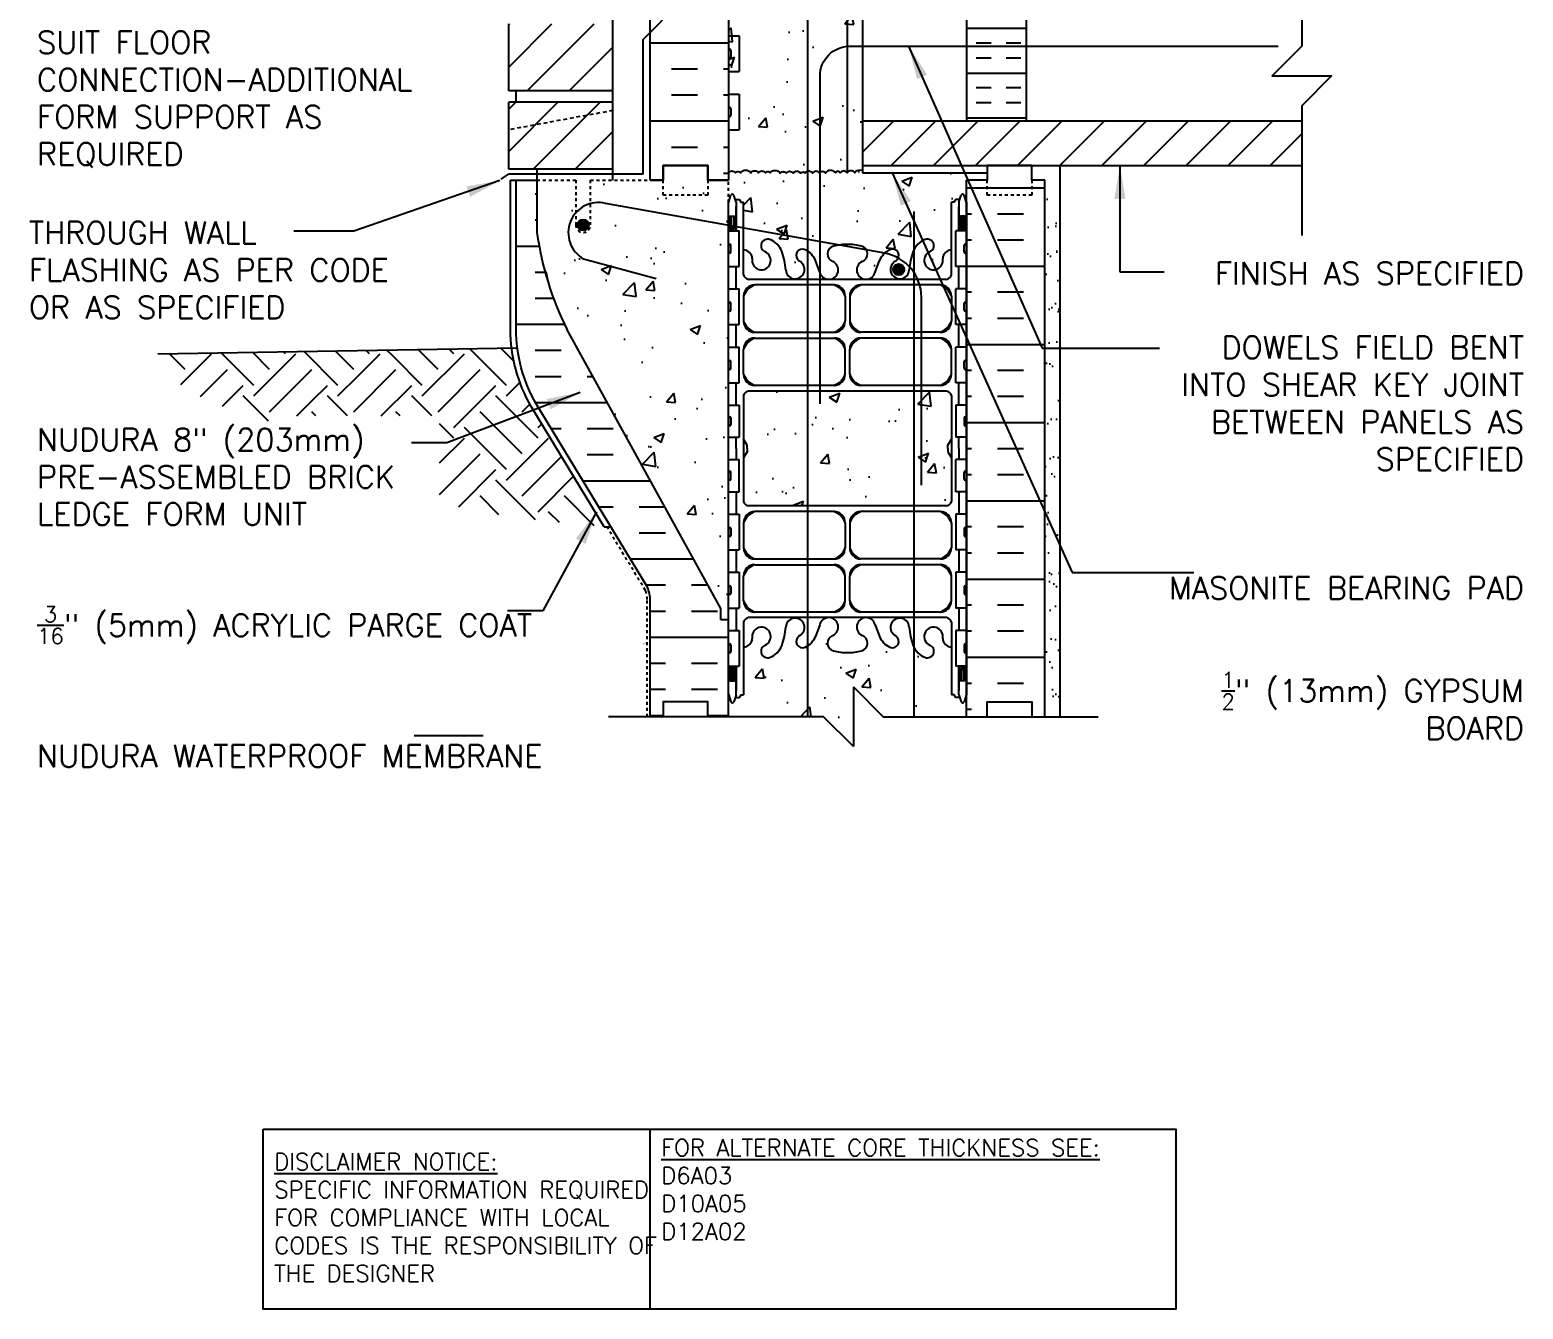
# Model space of a CAD drawing. Header units: inches. Extents: x 90.4 to 140.6, y 198.2 to 265.
# Drawn here: x 90.4 to 140.6, y 198.2 to 241.1 of the extents above; entities that cross this region are included whole.
import ezdxf

# ---------------------------------------------------------------- set-up
doc = ezdxf.new("R2010")
doc.units = ezdxf.units.IN
doc.header["$LTSCALE"] = 0.5
doc.header["$MEASUREMENT"] = 0
doc.linetypes.add('DASHED2', pattern=[0.375, 0.25, -0.125])
doc.linetypes.add('HIDDEN2', pattern=[0.1875, 0.125, -0.0625])
for name, color, linetype in [('HATCH', 12, 'Continuous'), ('Hidden2', 12, 'HIDDEN2'), ('line25', 2, 'Continuous'), ('LINE3', 3, 'Continuous'), ('LINE50', 5, 'Continuous'), ('LINE9', 9, 'Continuous'), ('TEXT', 4, 'Continuous'), ('Web_Edge', 9, 'Continuous')]:
    doc.layers.add(name, color=color, linetype=linetype)
doc.styles.add('DIM', font='romans.shx', dxfattribs={"width": 0.7})
doc.styles.add('ROMANS', font='romans.shx', dxfattribs={"height": 0.75})
doc.styles.get("Standard").update_dxf_attribs({"font": 'romans.shx', "height": 0.75})
doc.dimstyles.new('ext_12', dxfattribs={"dimscale": 12, "dimtxt": 0.09375, "dimasz": 0.09375, "dimexe": 0.09375, "dimexo": 0.0625, "dimgap": 0.0625, "dimtad": 1, "dimdec": 1, "dimzin": 3, "dimdsep": 46, "dimlunit": 4, "dimtxsty": 'DIM', "dimcen": 0.09, "dimdle": 0.09375, "dimclrt": 4, "dimadec": 0, "dimazin": 0, "dimtfac": 1, "dimtdec": 1, "dimtmove": 2, "dimatfit": 3, "dimfxl": 1, "dimfrac": 2, "dimtolj": 1, "dimtzin": 0, "dimarcsym": 0})
pattern_1 = [(180, (17.709, 89.6596), (-2e-16, -1.5), []), (180, (17.709, 89.1596), (-2e-16, -1.5), [0.5, -0.5]), (180, (17.709, 88.6596), (-2e-16, -1.5), [0.5, -0.5])]

# ---------------------------------------------------------------- blocks, each defined once
blk = doc.blocks.new('A$C3BE81C1F')
at = {"layer": 'LINE3'}
for p, q in [((6.106, 0.764), (-3.267, 2.437)), ((-4.004, 0.572), (-1.571, -0.08)), ((7.335, -7.021), (7.335, -0.712))]:
    blk.add_line(p, q, dxfattribs=at)
for centre, radius, start, end in [((-3.509, 1.454), 1.012, 76.184, 240.6907), ((5.835, -0.712), 1.5, 360, 79.5785)]:
    blk.add_arc(centre, radius, start, end, dxfattribs=at)

msp = doc.modelspace()

# ---------------------------------------------------------------- hatches: boundary and pattern name
at = {"layer": 'HATCH'}
h = msp.add_hatch(dxfattribs=at)
h.set_pattern_fill('AR-CONC', color=256, scale=0.5)
h.set_pattern_definition([(50, (0, 0), (3.5863, -0.31376), [0.375, -4.125]), (355, (0, 0), (-0.693757, 3.76096), [0.3, -3.3]), (100.4514, (0.299, -0.026), (2.892544, 3.4472), [0.3187, -3.50571]), (46.1842, (0, 1), (5.33621, -0.827596), [0.5625, -6.1875]), (96.6356, (0.4447, 0.931), (4.67331, 4.87059), [0.47805, -5.25857]), (351.1842, (0, 1), (4.67331, 4.87059), [0.45, -4.95]), (21, (0.5, 0.75), (2.984535, -2.013094), [0.375, -4.125]), (326, (0.5, 0.75), (1.216577, 3.62575), [0.3, -3.3]), (71.4514, (0.7487, 0.5822), (4.20111, 1.612656), [0.3187, -3.50571]), (37.5, (0, 0), (0.060799, 1.664469), [0, -3.26, 0, -3.35, 0, -3.3125]), (7.5, (0, 0), (1.315348, 1.972059), [0, -1.91, 0, -3.185, 0, -1.2625]), (327.5, (-1.115, 0), (2.669112, -0.1127744), [0, -1.25, 0, -3.9, 0, -5.175]), (317.5, (-1.615, 0), (2.91593, 0.500525), [0, -1.625, 0, -2.59, 0, -3.675])])
edge = h.paths.add_edge_path()
edge.add_line((121.887, 263.061), (116.762, 263.061))
edge.add_line((116.762, 263.061), (115.762, 262.061))
edge.add_line((115.762, 262.061), (115.762, 263.061))
edge.add_line((115.762, 263.061), (115.762, 264.061))
edge.add_line((115.762, 264.061), (114.762, 263.061))
edge.add_line((114.762, 263.061), (113.887, 263.061))
edge.add_line((113.887, 263.061), (113.887, 260.287))
edge.add_arc((114.233, 260.648), 0.5, 226.2109, 246.4218)
edge.add_line((114.033, 260.19), (114.123, 260.19))
edge.add_line((114.123, 260.19), (114.123, 260.148))
edge.add_arc((113.983, 259.941), 0.25, 0, 55.9442, ccw=False)
edge.add_line((114.233, 259.941), (114.233, 259.874))
edge.add_arc((114.171, 259.874), 0.0625, -90, 0, ccw=False)
edge.add_line((114.171, 259.811), (114.123, 259.811))
edge.add_line((114.123, 259.811), (114.123, 259.741))
edge.add_line((114.123, 259.741), (114.228, 259.741))
edge.add_arc((114.106, 259.399), 0.364, 32.0424, 70.3387, ccw=False)
edge.add_arc((115.029, 260.01), 0.743, 214.228, 253.8107)
edge.add_spline(control_points=[(114.822, 259.296), (116.259, 258.975)], knot_values=[0, 0, 1, 1], degree=1, periodic=0)
edge.add_arc((116.815, 261.907), 2.984, 259.2546, 270.0995)
edge.add_line((116.821, 258.923), (117.887, 258.907))
edge.add_line((117.887, 258.907), (118.954, 258.923))
edge.add_arc((118.959, 261.907), 2.984, 269.9005, 280.7454)
edge.add_spline(control_points=[(119.515, 258.975), (120.953, 259.296)], knot_values=[0, 0, 1, 1], degree=1, periodic=0)
edge.add_arc((120.745, 260.01), 0.743, 286.1893, 325.772)
edge.add_arc((121.669, 259.399), 0.364, 109.6613, 147.9576, ccw=False)
edge.add_line((121.546, 259.741), (121.651, 259.741))
edge.add_line((121.651, 259.741), (121.651, 259.811))
edge.add_line((121.651, 259.811), (121.604, 259.811))
edge.add_arc((121.604, 259.874), 0.0625, 180, 270, ccw=False)
edge.add_line((121.541, 259.874), (121.541, 259.941))
edge.add_arc((121.791, 259.941), 0.25, 124.0558, 180, ccw=False)
edge.add_line((121.651, 260.148), (121.651, 260.19))
edge.add_line((121.651, 260.19), (121.741, 260.19))
edge.add_arc((121.541, 260.648), 0.5, 293.5782, 313.7891)
edge.add_line((121.887, 260.287), (121.887, 263.061))
h.paths.add_polyline_path([(121.887, 256.095, 0.088416), (121.741, 256.192), (121.651, 256.192), (121.651, 256.234, -0.249069), (121.541, 256.441), (121.541, 256.509, -0.414214), (121.604, 256.571), (121.651, 256.571), (121.651, 256.641), (121.546, 256.641, 0.085348), (121.217, 256.566, -0.669601), (121.084, 256.686, 2.087231), (120.65, 256.461, -1), (120.487, 256.053, -0.227838), (120.082, 256.477, -0.06598), (119.958, 257.086, 1.629604), (119.487, 256.785, -1.059167), (119.28, 256.403, -0.16372), (118.959, 256.757), (118.816, 257.143, 1.612474), (118.384, 256.784, -0.734872), (118.361, 256.273, -0.068475), (117.887, 256.211, -0.068475), (117.413, 256.273, -0.734872), (117.39, 256.784, 1.612474), (116.958, 257.143), (116.816, 256.757, -0.16372), (116.494, 256.403, -1.059167), (116.288, 256.785, 1.629604), (115.817, 257.086, -0.06598), (115.692, 256.477, -0.227838), (115.287, 256.053, -1), (115.124, 256.461, 2.087231), (114.69, 256.686, -0.669601), (114.558, 256.566, 0.085348), (114.228, 256.641), (114.123, 256.641), (114.123, 256.571), (114.171, 256.571, -0.414214), (114.233, 256.509), (114.233, 256.441, -0.249069), (114.123, 256.234), (114.123, 256.192), (114.033, 256.192, 0.088416), (113.887, 256.095), (113.887, 254.061), (113.887, 253.301), (113.966, 253.543, -0.725737), (114.072, 253.562), (114.121, 253.412), (114.247, 253.412, -0.414214), (114.297, 253.362), (114.297, 253.332), (114.397, 253.332), (114.397, 251.73, -0.380397), (114.69, 251.435, 2.087231), (115.124, 251.66, -1), (115.287, 252.069, -0.227838), (115.692, 251.645, -0.06598), (115.817, 251.036, 1.629604), (116.288, 251.337, -1.059167), (116.494, 251.719, -0.16372), (116.816, 251.365), (116.958, 250.978, 1.612474), (117.39, 251.338, -0.734872), (117.413, 251.849, -0.068475), (117.887, 251.911, -0.068475), (118.361, 251.849, -0.734872), (118.384, 251.338, 1.612474), (118.816, 250.978), (118.959, 251.365, -0.16372), (119.28, 251.719, -1.059167), (119.487, 251.337, 1.629604), (119.958, 251.036, -0.06598), (120.082, 251.645, -0.227838), (120.487, 252.069, -1), (120.65, 251.66, 2.087231), (121.084, 251.435, -0.380392), (121.377, 251.73), (121.377, 253.332), (121.477, 253.332), (121.477, 253.362, -0.414214), (121.527, 253.412), (121.653, 253.412), (121.696, 253.543, -0.725737), (121.802, 253.562), (121.887, 253.301), (121.887, 254.061)])
h.paths.add_polyline_path([(121.377, 246.842, 0.268138), (121.216, 246.99), (114.558, 246.99, 0.268156), (114.397, 246.842), (114.397, 245.373), (114.517, 245.173), (114.517, 245.061), (114.517, 244.948), (114.435, 244.811), (121.34, 244.811), (121.257, 244.948), (121.257, 245.061), (121.257, 245.173), (121.377, 245.373)])
h.paths.add_polyline_path([(118.387, 244.561), (114.454, 244.561, 0.243307), (114.252, 244.453), (114.252, 243.606), (114.211, 243.606), (114.211, 243.061), (113.961, 243.061), (113.961, 243.606), (113.887, 243.606), (113.887, 236.312, -0.522611), (114.123, 236.313, -0.520567), (114.3, 236.313, -0.520567), (114.641, 236.313, -0.520567), (114.898, 236.313, -0.520567), (115.13, 236.313, -0.520567), (115.294, 236.313, -0.520567), (115.628, 236.302, -0.520567), (115.825, 236.302, -0.520567), (116.06, 236.302, -0.520567), (116.311, 236.302, -0.434064), (116.387, 236.32, -0.434064), (116.463, 236.302, -0.520567), (116.714, 236.302, -0.520567), (116.949, 236.302, -0.520567), (117.146, 236.302, -0.520567), (117.48, 236.313, -0.520567), (117.644, 236.313, -0.520567), (117.876, 236.313, -0.520567), (118.133, 236.313, -0.357181), (118.387, 236.385), (118.387, 236.561)])
h.paths.add_polyline_path([(121.696, 235.543, -0.725737), (121.802, 235.562), (121.887, 235.301), (121.887, 235.332), (121.887, 236.061), (122.575, 236.061), (122.575, 236.311), (118.387, 236.311), (118.387, 236.385, 0.357181), (118.133, 236.313, 0.520567), (117.876, 236.313, 0.520567), (117.644, 236.313, 0.520567), (117.48, 236.313, 0.520567), (117.146, 236.302, 0.520567), (116.949, 236.302, 0.520567), (116.714, 236.302, 0.520567), (116.463, 236.302, 0.434064), (116.387, 236.32, 0.434064), (116.311, 236.302, 0.520567), (116.06, 236.302, 0.520567), (115.825, 236.302, 0.520567), (115.628, 236.302, 0.520567), (115.294, 236.313, 0.520567), (115.13, 236.313, 0.520567), (114.898, 236.313, 0.520567), (114.641, 236.313, 0.520567), (114.3, 236.313, 0.520567), (114.123, 236.313, 0.522611), (113.887, 236.312), (113.887, 236.061), (113.887, 235.301), (113.966, 235.543, -0.725737), (114.072, 235.562), (114.121, 235.412), (114.247, 235.412, -0.414214), (114.297, 235.362), (114.297, 235.332), (114.397, 235.332), (114.397, 233.73, -0.380397), (114.69, 233.435, 2.087231), (115.124, 233.66, -1), (115.287, 234.069, -0.227838), (115.692, 233.645, -0.06598), (115.817, 233.036, 1.629604), (116.288, 233.337, -1.059167), (116.494, 233.719, -0.16372), (116.816, 233.365), (116.958, 232.978, 1.612474), (117.39, 233.338, -0.734872), (117.413, 233.849, -0.068475), (117.887, 233.911, -0.068475), (118.361, 233.849, -0.734872), (118.384, 233.338, 1.612474), (118.816, 232.978), (118.959, 233.365, -0.16372), (119.28, 233.719, -1.059167), (119.487, 233.337, 1.629604), (119.958, 233.036, -0.06598), (120.082, 233.645, -0.227838), (120.487, 234.069, -1), (120.65, 233.66, 2.087231), (121.084, 233.435, -0.380392), (121.377, 233.73), (121.377, 235.332), (121.477, 235.332), (121.477, 235.362, -0.414214), (121.527, 235.412), (121.653, 235.412)])
h.paths.add_polyline_path([(121.377, 228.842, 0.268138), (121.216, 228.99), (114.558, 228.99, 0.268156), (114.397, 228.842), (114.397, 227.373), (114.517, 227.173), (114.517, 227.061), (114.517, 226.948), (114.397, 226.748), (114.397, 225.28, 0.268156), (114.558, 225.131), (121.216, 225.131, 0.268138), (121.377, 225.28), (121.377, 226.748), (121.257, 226.948), (121.257, 227.061), (121.257, 227.173), (121.377, 227.373)])
h.paths.add_polyline_path([(121.377, 220.391, -0.380392), (121.084, 220.686, 2.087231), (120.65, 220.461, -1), (120.487, 220.053, -0.227838), (120.082, 220.477, -0.06598), (119.958, 221.086, 1.629604), (119.487, 220.785, -1.059167), (119.28, 220.403, -0.16372), (118.959, 220.757), (118.816, 221.143, 1.612474), (118.384, 220.784, -0.734872), (118.361, 220.273, -0.068475), (117.887, 220.211, -0.068475), (117.413, 220.273, -0.734872), (117.39, 220.784, 1.612474), (116.958, 221.143), (116.816, 220.757, -0.16372), (116.494, 220.403, -1.059167), (116.288, 220.785, 1.629604), (115.817, 221.086, -0.06598), (115.692, 220.477, -0.227838), (115.287, 220.053, -1), (115.124, 220.461, 2.087231), (114.69, 220.686, -0.380397), (114.397, 220.391), (114.397, 218.789), (114.297, 218.789), (114.297, 218.759, -0.414214), (114.247, 218.709), (114.121, 218.709), (114.078, 218.578, -0.725737), (113.972, 218.559), (113.887, 218.82), (113.887, 218.061), (117.085, 218.061), (118.085, 217.061), (118.085, 219.061), (119.085, 218.061), (121.887, 218.061), (121.887, 218.82), (121.808, 218.578, -0.725737), (121.702, 218.559), (121.653, 218.709), (121.527, 218.709, -0.414214), (121.477, 218.759), (121.477, 218.789), (121.377, 218.789)])
h = msp.add_hatch(dxfattribs=at)
h.set_pattern_fill('ANSI31', color=256, scale=8, style=0)
h.set_pattern_definition([(45, (15.709, 89.6596), (-0.707107, 0.707107), [])])
h.paths.add_polyline_path([(110.012, 238.686), (106.512, 238.686), (106.512, 236.436), (110.012, 236.436)])
h.paths.add_polyline_path([(110.012, 241.311), (106.512, 241.311), (106.512, 239.061), (110.012, 239.061)])
h.paths.add_polyline_path([(110.012, 243.936), (106.512, 243.936), (106.512, 241.686), (110.012, 241.686)])
h.paths.add_polyline_path([(110.012, 246.561), (106.512, 246.561), (106.512, 244.311), (110.012, 244.311)])
h.paths.add_polyline_path([(110.012, 249.186), (106.512, 249.186), (106.512, 246.936), (110.012, 246.936)])
h.paths.add_polyline_path([(110.012, 251.811), (106.512, 251.811), (106.512, 249.561), (110.012, 249.561)])
h.paths.add_polyline_path([(110.012, 254.436), (106.512, 254.436), (106.512, 252.186), (110.012, 252.186)])
h.paths.add_polyline_path([(110.012, 257.061), (106.512, 257.061), (106.512, 254.811), (110.012, 254.811)])
h.paths.add_polyline_path([(110.012, 259.686), (106.512, 259.686), (106.512, 257.436), (110.012, 257.436)])
h.paths.add_polyline_path([(110.012, 262.311), (106.512, 262.311), (106.512, 260.061), (110.012, 260.061)])
h.paths.add_polyline_path([(110.012, 263.061), (106.512, 263.061), (106.512, 262.686), (110.012, 262.686)])
h = msp.add_hatch(dxfattribs=at)
h.set_pattern_fill('INSUL', color=256, scale=7, style=0)
h.set_pattern_definition([(0, (-2812.2744, -160.9488), (0, 2.625), []), (0, (-2812.2744, -160.0738), (0, 2.625), [0.875, -0.875]), (0, (-2812.2744, -159.1988), (0, 2.625), [0.875, -0.875])])
h.paths.add_polyline_path([(111.262, 236.061), (111.7, 236.061), (111.7, 236.561), (113.2, 236.561), (113.2, 236.061), (113.887, 236.061), (113.887, 254.061), (113.2, 254.061), (113.2, 254.561), (111.7, 254.561), (111.7, 254.061), (111.262, 254.061)])
h = msp.add_hatch(dxfattribs=at)
h.set_pattern_fill('INSUL', color=256, scale=4, angle=180, style=0)
h.set_pattern_definition(pattern_1)
h.paths.add_polyline_path([(123.887, 243.061), (121.887, 243.061), (121.887, 240.562), (123.887, 240.562)])
h = msp.add_hatch(dxfattribs=at)
h.set_pattern_fill('AR-CONC', color=256, scale=0.5, style=0)
h.set_pattern_definition([(50, (0, 0), (3.5863, -0.31376), [0.375, -4.125]), (355, (0, 0), (-0.693757, 3.76096), [0.3, -3.3]), (100.4514, (0.299, -0.026), (2.892547, 3.447198), [0.3187, -3.50571]), (46.1842, (0, 1), (5.336205, -0.827595), [0.5625, -6.1875]), (96.6356, (0.4447, 0.931), (4.67331, 4.87059), [0.47805, -5.25856]), (351.1842, (0, 1), (4.67331, 4.87059), [0.45, -4.95]), (21, (0.5, 0.75), (2.984535, -2.013094), [0.375, -4.125]), (326, (0.5, 0.75), (1.216577, 3.62575), [0.3, -3.3]), (71.4514, (0.7487, 0.5822), (4.201113, 1.612652), [0.3187, -3.50571]), (37.5, (0, 0), (0.060799, 1.664469), [0, -3.26, 0, -3.35, 0, -3.3125]), (7.5, (0, 0), (1.315348, 1.972059), [0, -1.91, 0, -3.185, 0, -1.2625]), (327.5, (-1.115, 0), (2.669112, -0.1127744), [0, -1.25, 0, -3.9, 0, -5.175]), (317.5, (-1.615, 0), (2.91593, 0.500525), [0, -1.625, 0, -2.59, 0, -3.675])])
h.paths.add_polyline_path([(118.387, 240.562), (117.965, 240.562, 0.022264), (117.876, 240.558), (117.876, 236.313, -0.520567), (118.133, 236.313, -0.357181), (118.387, 236.385), (118.387, 236.561)])
h = msp.add_hatch(dxfattribs=at)
h.set_pattern_fill('INSUL', color=256, scale=4, angle=180, style=0)
h.set_pattern_definition(pattern_1)
h.paths.add_polyline_path([(121.887, 238.061), (123.887, 238.061), (123.887, 240.562), (121.887, 240.562)])
h = msp.add_hatch(dxfattribs=at)
h.set_pattern_fill('ANSI31', color=256, scale=8, style=0)
h.set_pattern_definition([(45, (17.709, 89.6596), (-0.707107, 0.707107), [])])
h.paths.add_polyline_path([(133.142, 236.561), (133.142, 238.061), (118.387, 238.061), (118.387, 236.561)])
h = msp.add_hatch(dxfattribs=at)
h.set_pattern_fill('INSUL', color=256, scale=7, style=0)
h.set_pattern_definition([(180, (3048.0487, -178.9488), (0, 2.625), []), (180, (3048.0487, -178.0738), (0, 2.625), [0.875, -0.875]), (180, (3048.0487, -177.1988), (0, 2.625), [0.875, -0.875])])
h.paths.add_polyline_path([(124.512, 218.061), (124.075, 218.061), (124.075, 218.561), (122.575, 218.561), (122.575, 218.061), (121.887, 218.061), (121.887, 236.061), (122.575, 236.061), (122.575, 236.561), (124.075, 236.561), (124.075, 236.061), (124.512, 236.061)])
h = msp.add_hatch(dxfattribs=at)
h.set_pattern_fill('INSUL', color=256, scale=7, style=0)
h.set_pattern_definition([(0, (-2888.6036, -204.5216), (0, 2.625), []), (0, (-2888.6036, -203.6466), (0, 2.625), [0.875, -0.875]), (0, (-2888.6036, -202.7716), (0, 2.625), [0.875, -0.875])])
h.paths.add_polyline_path([(108.462, 231.061, -0.079579), (107.462, 234.311), (107.462, 236.061), (106.762, 236.061), (106.762, 231.061, 0.131652), (107.432, 228.561), (111.17, 222.411, -0.10438), (111.262, 221.936), (111.262, 218.061), (111.7, 218.061), (111.7, 218.561), (113.2, 218.561), (113.2, 218.061), (113.887, 218.061), (113.887, 221.311), (113.637, 221.311), (113.637, 221.686)])
h = msp.add_hatch(dxfattribs=at)
h.set_pattern_fill('AR-CONC', color=256, scale=0.5, style=0)
h.set_pattern_definition([(50, (-2888.6036, -204.5216), (3.586301, -0.3137607), [0.375, -4.125]), (355, (-2888.6036, -204.5216), (-0.6937567, 3.7609607), [0.3, -3.3]), (100.4514, (-2888.3047, -204.5477), (2.892547, 3.4471977), [0.318701, -3.5057106]), (46.1842, (-2888.6036, -203.5216), (5.336205, -0.827595), [0.5625, -6.1875]), (96.6356, (-2888.159, -203.5906), (4.6733135, 4.870589), [0.478051, -5.258565]), (351.1842, (-2888.6036, -203.5216), (4.67331, 4.870593), [0.45, -4.95]), (21, (-2888.1036, -203.7716), (2.9845353, -2.0130945), [0.375, -4.125]), (326, (-2888.1036, -203.7716), (1.2165767, 3.6257502), [0.3, -3.3]), (71.4514, (-2887.855, -203.9393), (4.201113, 1.6126525), [0.318701, -3.5057106]), (37.5, (-2888.6036, -204.5216), (0.0607993, 1.66446927), [0, -3.26, 0, -3.35, 0, -3.3125]), (7.5, (-2888.6036, -204.5216), (1.3153477, 1.9720586), [0, -1.91, 0, -3.185, 0, -1.2625]), (327.5, (-2889.7186, -204.5216), (2.6691122, -0.11277436), [0, -1.25, 0, -3.9, 0, -5.175]), (317.5, (-2890.2186, -204.5216), (2.9159308, 0.500525), [0, -1.625, 0, -2.59, 0, -3.675])])
h.paths.add_polyline_path([(113.637, 221.686), (113.637, 221.311), (113.887, 221.311), (113.887, 236.061), (109.262, 236.061), (109.262, 234.561, -1), (108.762, 234.561), (108.762, 236.061), (107.462, 236.061), (107.462, 234.311, 0.079579), (108.462, 231.061)])
h = msp.add_hatch(dxfattribs=at)
h.set_pattern_fill('AR-SAND', color=256, scale=0.5, style=0)
h.set_pattern_definition([(37.5, (4.8447, 151.3957), (-0.0314967, 0.963412), [0, -0.76, 0, -0.85, 0, -0.8125]), (7.5, (4.8447, 151.3957), (0.884888, 1.411073), [0, -0.41, 0, -0.685, 0, -0.2625]), (327.5, (4.2297, 151.3957), (1.557071, 0.0028295), [0, -0.25, 0, -0.9, 0, -1.175]), (317.5, (4.2297, 151.3957), (1.503063, 0.438838), [0, -0.125, 0, -0.59, 0, -0.675])])
h.paths.add_polyline_path([(125.012, 230.627), (124.512, 230.627), (124.512, 218.062), (125.012, 218.062)])
h.paths.add_polyline_path([(125.012, 235.561), (124.512, 235.561), (124.512, 230.627), (125.012, 230.627)])
h = msp.add_hatch(dxfattribs=at)
h.set_pattern_fill('EARTH', color=256, scale=8, angle=45, style=0)
h.set_pattern_definition([(45, (2.8447, 151.3957), (2e-16, 2.828427), [2, -2]), (45, (2.3144, 151.926), (2e-16, 2.828427), [2, -2]), (45, (1.784, 152.4564), (2e-16, 2.828427), [2, -2]), (135, (1.784, 152.81), (-2.828427, 4e-16), [2, -2]), (135, (2.3144, 153.3403), (-2.828427, 4e-16), [2, -2]), (135, (2.8447, 153.8706), (-2.828427, 4e-16), [2, -2])])
h.paths.add_polyline_path([(103.036, 230.373), (94.319, 230.228), (94.498, 230.052), (94.68, 229.882), (94.863, 229.718), (95.049, 229.56), (95.238, 229.409), (95.429, 229.267), (95.622, 229.132), (95.818, 229.006), (96.016, 228.89), (96.217, 228.783), (96.42, 228.683), (96.624, 228.591), (96.83, 228.506), (97.036, 228.427), (97.243, 228.353), (97.451, 228.284), (97.659, 228.219), (97.866, 228.156), (98.075, 228.094), (98.284, 228.03), (98.493, 227.963), (98.573, 227.936)])
edge = h.paths.add_edge_path()
edge.add_line((98.973, 228.154), (104.194, 228.154))
edge.add_line((104.194, 228.154), (104.194, 225.263))
edge.add_line((104.194, 225.263), (104.415, 225.199))
edge.add_line((104.415, 225.199), (105.118, 225.033))
edge.add_line((105.118, 225.033), (105.974, 224.871))
edge.add_line((105.974, 224.871), (107.008, 224.715))
edge.add_line((107.008, 224.715), (108.249, 224.568))
edge.add_line((108.249, 224.568), (109.722, 224.433))
edge.add_line((109.722, 224.433), (107.271, 228.465))
edge.add_arc((111.762, 231.061), 5.188, 186.9549, 210.0236, ccw=False)
edge.add_line((106.613, 230.433), (103.036, 230.373))
edge.add_line((103.036, 230.373), (98.973, 228.154))
at = {"layer": 'LINE3'}
for points in [[(108.825, 234.561, 1), (109.2, 234.561, 1)], [(119.418, 233.067, 1), (119.793, 233.067, 1)]]:
    msp.add_hatch(color=256, dxfattribs=at).paths.add_polyline_path(points)

# ---------------------------------------------------------------- linework, layer by layer
at = {"layer": 'HATCH'}
for points in [[(113.888, 236.313, -0.520567), (114.123, 236.313, -0.520567), (114.3, 236.313, -0.520567), (114.641, 236.313, -0.520567), (114.898, 236.313, -0.520567), (115.13, 236.313, -0.520567), (115.294, 236.313, -0.520567), (115.628, 236.302, -0.520567), (115.825, 236.302, -0.520567), (116.06, 236.302, -0.520567), (116.311, 236.302, -0.434064), (116.387, 236.32, -0.434064)], [(118.387, 236.385, 0.357181), (118.133, 236.313, 0.520567), (117.876, 236.313, 0.520567), (117.644, 236.313, 0.520567), (117.48, 236.313, 0.520567), (117.146, 236.302, 0.520567), (116.949, 236.302, 0.520567), (116.714, 236.302, 0.520567), (116.463, 236.302, 0.434064), (116.387, 236.32)]]:
    msp.add_lwpolyline(points, format="xyb", dxfattribs=at)
at = {"layer": 'Hidden2'}
for p, q in [((107.462, 236.061), (108.762, 236.061)), ((108.762, 236.061), (108.762, 234.561)), ((109.262, 234.561), (109.262, 236.061)), ((109.262, 236.061), (111.262, 236.061)), ((113.887, 221.311), (113.887, 236.061))]:
    msp.add_line(p, q, dxfattribs=at)
msp.add_lwpolyline([(111.262, 236.061), (111.7, 236.061), (111.7, 236.561), (113.2, 236.561), (113.2, 236.061), (113.887, 236.061)], dxfattribs=at)
msp.add_lwpolyline([(111.262, 236.061), (111.7, 236.061), (111.7, 236.561), (113.2, 236.561), (113.2, 236.061), (113.887, 236.061)], dxfattribs=at)
msp.add_arc((109.012, 234.561), 0.25, 180, 0, dxfattribs=at)
at = {"layer": 'line25'}
for p, q in [((113.887, 254.061), (113.887, 236.061)), ((110.012, 236.061), (110.012, 249.186)), ((118.387, 244.561), (118.387, 236.561)), ((106.512, 239.061), (106.512, 241.311)), ((113.887, 240.906), (114.252, 240.906)), ((114.252, 240.906), (114.252, 239.706)), ((113.887, 239.706), (114.252, 239.706)), ((110.012, 239.061), (106.512, 239.061)), ((110.012, 238.686), (106.512, 238.686)), ((106.512, 236.436), (106.512, 238.686)), ((106.762, 238.686), (106.762, 239.061)), ((113.887, 238.956), (114.252, 238.956)), ((114.252, 238.956), (114.252, 237.756)), ((113.887, 237.756), (114.252, 237.756)), ((110.012, 236.436), (106.512, 236.436)), ((107.462, 236.436), (107.462, 236.061)), ((118.387, 236.561), (118.387, 236.311)), ((118.387, 236.561), (133.142, 236.561)), ((118.387, 236.311), (122.575, 236.311)), ((107.462, 236.061), (107.462, 234.311)), ((121.887, 218.061), (121.887, 236.061)), ((113.887, 234.366), (114.252, 234.366)), ((114.252, 233.166), (114.252, 234.366)), ((121.887, 234.366), (121.522, 234.366)), ((121.522, 233.166), (121.522, 234.366)), ((113.887, 233.166), (114.252, 233.166)), ((121.887, 233.166), (121.522, 233.166)), ((113.887, 232.416), (114.252, 232.416)), ((114.252, 231.216), (114.252, 232.416)), ((121.887, 232.416), (121.522, 232.416)), ((121.522, 231.216), (121.522, 232.416)), ((113.887, 231.216), (114.252, 231.216)), ((121.887, 231.216), (121.522, 231.216)), ((113.637, 221.686), (108.462, 231.061)), ((113.887, 230.466), (114.252, 230.466)), ((114.252, 229.266), (114.252, 230.466)), ((121.887, 230.466), (121.522, 230.466)), ((121.522, 229.266), (121.522, 230.466)), ((113.887, 229.266), (114.252, 229.266)), ((121.887, 229.266), (121.522, 229.266)), ((113.887, 228.516), (114.252, 228.516)), ((114.252, 228.516), (114.252, 227.436)), ((121.887, 228.516), (121.522, 228.516)), ((121.522, 228.516), (121.522, 227.436)), ((113.887, 227.436), (114.252, 227.436)), ((121.887, 227.436), (121.522, 227.436)), ((113.887, 226.686), (114.252, 226.686)), ((114.252, 225.606), (114.252, 226.686)), ((121.887, 226.686), (121.522, 226.686)), ((121.522, 225.606), (121.522, 226.686)), ((113.887, 225.606), (114.252, 225.606)), ((121.887, 225.606), (121.522, 225.606)), ((113.887, 224.856), (114.252, 224.856)), ((114.252, 224.856), (114.252, 223.656)), ((121.887, 224.856), (121.522, 224.856)), ((121.522, 224.856), (121.522, 223.656)), ((113.887, 223.656), (114.252, 223.656)), ((121.887, 223.656), (121.522, 223.656)), ((113.887, 222.906), (114.252, 222.906)), ((114.252, 222.906), (114.252, 221.706)), ((121.887, 222.906), (121.522, 222.906)), ((121.522, 222.906), (121.522, 221.706)), ((113.637, 221.311), (113.637, 221.686)), ((113.637, 221.311), (113.637, 221.686)), ((113.887, 221.706), (114.252, 221.706)), ((121.887, 221.706), (121.522, 221.706)), ((113.887, 221.311), (113.637, 221.311)), ((113.887, 221.311), (113.637, 221.311)), ((113.887, 218.061), (113.887, 221.311)), ((113.887, 220.956), (114.252, 220.956)), ((114.252, 220.956), (114.252, 219.756)), ((121.887, 220.956), (121.522, 220.956)), ((121.522, 220.956), (121.522, 219.756)), ((113.887, 219.756), (114.252, 219.756)), ((121.887, 219.756), (121.522, 219.756))]:
    msp.add_line(p, q, dxfattribs=at)
msp.add_arc((118.107, 235.807), 10.75, 188.0028, 206.2026, dxfattribs=at)
at = {"layer": 'LINE3'}
for p, q in [((116.539, 244.561), (116.539, 218.059)), ((117.876, 244.561), (117.876, 236.313)), ((120.12, 235.009), (120.12, 218.067))]:
    msp.add_line(p, q, dxfattribs=at)
at = {"layer": 'LINE3', "linetype": 'Continuous'}
msp.add_lwpolyline([(116.965, 228.562), (116.965, 239.562, -0.414214), (117.965, 240.562), (132.344, 240.562)], format="xyb", dxfattribs=at)
at = {"layer": 'LINE3'}
for centre in [(109.012, 234.561), (119.606, 233.067)]:
    msp.add_circle(centre, 0.188, dxfattribs=at)
at = {"layer": 'LINE50'}
for p, q in [((111.262, 236.061), (111.262, 254.061)), ((124.512, 218.061), (124.512, 236.061)), ((94.735, 230.235), (106.801, 230.436))]:
    msp.add_line(p, q, dxfattribs=at)
for points in [[(111.262, 236.061), (111.7, 236.061), (111.7, 236.561), (113.2, 236.561), (113.2, 236.061), (113.887, 236.061)], [(113.887, 236.061), (113.2, 236.061), (113.2, 236.561), (111.7, 236.561), (111.7, 236.061), (111.262, 236.061)], [(124.512, 236.061), (124.075, 236.061), (124.075, 236.561), (122.575, 236.561), (122.575, 236.061), (121.887, 236.061)], [(113.887, 218.061), (113.2, 218.061), (113.2, 218.561), (111.7, 218.561), (111.7, 218.061), (111.262, 218.061)], [(121.887, 218.061), (122.575, 218.061), (122.575, 218.561), (124.075, 218.561), (124.075, 218.061), (124.512, 218.061)]]:
    msp.add_lwpolyline(points, dxfattribs=at)
msp.add_lwpolyline([(111.262, 218.061), (111.262, 221.936, 0.10438), (111.17, 222.411), (107.432, 228.561, -0.131652), (106.762, 231.061), (106.762, 236.061), (107.462, 236.061)], format="xyb", dxfattribs=at)
at = {"layer": 'LINE9'}
for p, q in [((121.887, 243.061), (121.887, 238.061)), ((123.887, 243.061), (123.887, 238.061)), ((111.028, 240.788), (112.262, 242.022)), ((111.028, 236.265), (111.028, 240.788)), ((113.887, 240.416), (113.887, 240.196)), ((113.887, 240.361), (113.887, 240.361)), ((113.887, 240.251), (113.887, 240.251)), ((113.967, 240.416), (113.967, 240.196)), ((113.927, 240.156), (113.927, 240.156)), ((113.887, 238.466), (113.887, 238.246)), ((113.887, 238.411), (113.887, 238.411)), ((113.887, 238.301), (113.887, 238.301)), ((113.927, 238.506), (113.927, 238.506)), ((113.927, 238.206), (113.927, 238.206)), ((113.967, 238.466), (113.967, 238.246)), ((118.387, 238.061), (133.142, 238.061)), ((106.262, 236.097), (106.505, 236.265)), ((111.028, 236.265), (106.505, 236.265)), ((125.012, 236.561), (125.012, 218.061)), ((106.575, 236.061), (106.762, 236.061)), ((113.887, 218.789), (113.887, 235.332)), ((121.887, 235.332), (121.887, 218.789)), ((113.887, 233.656), (113.887, 233.876)), ((113.887, 233.821), (113.887, 233.821)), ((113.887, 233.711), (113.887, 233.711)), ((113.927, 233.916), (113.927, 233.916)), ((113.967, 233.656), (113.967, 233.876)), ((121.807, 233.656), (121.807, 233.876)), ((121.847, 233.916), (121.847, 233.916)), ((121.887, 233.656), (121.887, 233.876)), ((121.887, 233.821), (121.887, 233.821)), ((121.887, 233.711), (121.887, 233.711)), ((113.927, 233.616), (113.927, 233.616)), ((121.847, 233.616), (121.847, 233.616)), ((113.887, 231.706), (113.887, 231.926)), ((113.887, 231.871), (113.887, 231.871)), ((113.887, 231.761), (113.887, 231.761)), ((113.927, 231.966), (113.927, 231.966)), ((113.927, 231.666), (113.927, 231.666)), ((113.967, 231.706), (113.967, 231.926)), ((121.807, 231.706), (121.807, 231.926)), ((121.847, 231.966), (121.847, 231.966)), ((121.847, 231.666), (121.847, 231.666)), ((121.887, 231.706), (121.887, 231.926)), ((121.887, 231.871), (121.887, 231.871)), ((121.887, 231.761), (121.887, 231.761)), ((113.887, 229.756), (113.887, 229.976)), ((113.887, 229.921), (113.887, 229.921)), ((113.887, 229.811), (113.887, 229.811)), ((113.927, 230.016), (113.927, 230.016)), ((113.927, 229.716), (113.927, 229.716)), ((113.967, 229.756), (113.967, 229.976)), ((121.807, 229.756), (121.807, 229.976)), ((121.847, 230.016), (121.847, 230.016)), ((121.847, 229.716), (121.847, 229.716)), ((121.887, 229.756), (121.887, 229.976)), ((121.887, 229.921), (121.887, 229.921)), ((121.887, 229.811), (121.887, 229.811)), ((113.927, 228.126), (113.927, 228.126)), ((121.847, 228.126), (121.847, 228.126)), ((113.887, 228.086), (113.887, 227.866)), ((113.887, 228.031), (113.887, 228.031)), ((113.887, 227.921), (113.887, 227.921)), ((113.927, 227.826), (113.927, 227.826)), ((113.967, 228.086), (113.967, 227.866)), ((121.807, 228.086), (121.807, 227.866)), ((121.847, 227.826), (121.847, 227.826)), ((121.887, 228.086), (121.887, 227.866)), ((121.887, 228.031), (121.887, 228.031)), ((121.887, 227.921), (121.887, 227.921)), ((113.887, 226.036), (113.887, 226.256)), ((113.887, 226.201), (113.887, 226.201)), ((113.927, 226.296), (113.927, 226.296)), ((113.967, 226.036), (113.967, 226.256)), ((121.807, 226.036), (121.807, 226.256)), ((121.847, 226.296), (121.847, 226.296)), ((121.887, 226.036), (121.887, 226.256)), ((121.887, 226.201), (121.887, 226.201)), ((113.887, 226.091), (113.887, 226.091)), ((113.927, 225.996), (113.927, 225.996)), ((121.847, 225.996), (121.847, 225.996)), ((121.887, 226.091), (121.887, 226.091)), ((109.722, 224.433), (109.941, 224.433)), ((113.887, 224.366), (113.887, 224.146)), ((113.887, 224.311), (113.887, 224.311)), ((113.887, 224.201), (113.887, 224.201)), ((113.927, 224.406), (113.927, 224.406)), ((113.967, 224.366), (113.967, 224.146)), ((121.807, 224.366), (121.807, 224.146)), ((121.847, 224.406), (121.847, 224.406)), ((121.887, 224.366), (121.887, 224.146)), ((121.887, 224.311), (121.887, 224.311)), ((121.887, 224.201), (121.887, 224.201)), ((113.927, 224.106), (113.927, 224.106)), ((121.847, 224.106), (121.847, 224.106)), ((113.887, 222.416), (113.887, 222.196)), ((113.887, 222.361), (113.887, 222.361)), ((113.887, 222.251), (113.887, 222.251)), ((113.927, 222.156), (113.927, 222.156)), ((113.967, 222.416), (113.967, 222.196)), ((121.807, 222.416), (121.807, 222.196)), ((121.847, 222.156), (121.847, 222.156)), ((121.887, 222.416), (121.887, 222.196)), ((121.887, 222.361), (121.887, 222.361)), ((121.887, 222.251), (121.887, 222.251)), ((113.887, 220.466), (113.887, 220.246)), ((113.887, 220.411), (113.887, 220.411)), ((113.887, 220.301), (113.887, 220.301)), ((113.927, 220.506), (113.927, 220.506)), ((113.927, 220.206), (113.927, 220.206)), ((113.967, 220.466), (113.967, 220.246)), ((121.807, 220.466), (121.807, 220.246)), ((121.847, 220.506), (121.847, 220.506)), ((121.847, 220.206), (121.847, 220.206)), ((121.887, 220.466), (121.887, 220.246)), ((121.887, 220.411), (121.887, 220.411)), ((121.887, 220.301), (121.887, 220.301)), ((118.085, 219.061), (119.085, 218.061)), ((118.085, 219.061), (118.085, 217.061)), ((117.085, 218.061), (109.865, 218.061)), ((118.085, 217.061), (117.085, 218.061)), ((119.085, 218.061), (126.306, 218.061))]:
    msp.add_line(p, q, dxfattribs=at)
at = {"layer": 'LINE9', "linetype": 'DASHED2'}
msp.add_line((110.012, 238.401), (106.512, 237.754), dxfattribs=at)
at = {"layer": 'LINE9'}
msp.add_lwpolyline([(133.142, 246.506), (133.142, 240.561), (132.142, 239.561), (133.142, 239.561), (134.142, 239.561), (133.142, 238.561), (133.142, 234.207)], dxfattribs=at)
msp.add_lwpolyline([(109.722, 224.433), (107.271, 228.465, -0.131757), (106.575, 231.061), (106.575, 236.061)], format="xyb", dxfattribs=at)
at = {"layer": 'LINE9', "linetype": 'DASHED2', "ltscale": 0.15}
for points in [[(113.2, 236.061), (113.2, 236.061), (113.2, 235.561), (111.7, 235.561), (111.7, 236.061), (111.7, 236.061)], [(124.075, 236.061), (124.075, 236.061), (124.075, 235.561), (122.575, 235.561), (122.575, 236.061), (122.575, 236.061)]]:
    msp.add_lwpolyline(points, dxfattribs=at)
at = {"layer": 'LINE9', "linetype": 'HIDDEN2'}
msp.add_lwpolyline([(111.158, 218.06), (111.158, 221.997, 0.097369), (111.105, 222.3), (109.809, 224.433)], format="xyb", dxfattribs=at)
at = {"layer": 'LINE9'}
for centre, start, end in [((113.927, 240.416), 90, 180), ((113.927, 240.196), 180, 270), ((113.927, 240.416), 0, 90), ((113.927, 240.196), 270, 0), ((113.927, 238.466), 90, 180), ((113.927, 238.246), 180, 270), ((113.927, 238.466), 0, 90), ((113.927, 238.246), 270, 0), ((113.927, 233.876), 90, 180), ((113.927, 233.656), 180, 270), ((113.927, 233.876), 360, 90), ((113.927, 233.656), 270, 0), ((121.847, 233.876), 90, 180), ((121.847, 233.656), 180, 270), ((121.847, 233.876), 0, 90), ((121.847, 233.656), 270, 0), ((113.927, 231.926), 90, 180), ((113.927, 231.706), 180, 270), ((113.927, 231.926), 360, 90), ((113.927, 231.706), 270, 0), ((121.847, 231.926), 90, 180), ((121.847, 231.706), 180, 270), ((121.847, 231.926), 0, 90), ((121.847, 231.706), 270, 0), ((113.927, 229.976), 90, 180), ((113.927, 229.756), 180, 270), ((113.927, 229.976), 360, 90), ((113.927, 229.756), 270, 0), ((121.847, 229.976), 90, 180), ((121.847, 229.756), 180, 270), ((121.847, 229.976), 0, 90), ((121.847, 229.756), 270, 0), ((113.927, 228.086), 90, 180), ((113.927, 228.086), 0, 90), ((121.847, 228.086), 90, 180), ((121.847, 228.086), 360, 90), ((113.927, 227.866), 180, 270), ((113.927, 227.866), 270, 0), ((121.847, 227.866), 180, 270), ((121.847, 227.866), 270, 0), ((113.927, 226.256), 90, 180), ((113.927, 226.256), 360, 90), ((121.847, 226.256), 90, 180), ((121.847, 226.256), 0, 90), ((113.927, 226.036), 180, 270), ((113.927, 226.036), 270, 0), ((121.847, 226.036), 180, 270), ((121.847, 226.036), 270, 0), ((113.927, 224.366), 90, 180), ((113.927, 224.146), 180, 270), ((113.927, 224.366), 0, 90), ((113.927, 224.146), 270, 0), ((121.847, 224.366), 90, 180), ((121.847, 224.146), 180, 270), ((121.847, 224.366), 360, 90), ((121.847, 224.146), 270, 0), ((113.927, 222.416), 90, 180), ((113.927, 222.196), 180, 270), ((113.927, 222.416), 0, 90), ((113.927, 222.196), 270, 0), ((121.847, 222.416), 90, 180), ((121.847, 222.196), 180, 270), ((121.847, 222.416), 360, 90), ((121.847, 222.196), 270, 0), ((113.927, 220.466), 90, 180), ((113.927, 220.246), 180, 270), ((113.927, 220.466), 0, 90), ((113.927, 220.246), 270, 0), ((121.847, 220.466), 90, 180), ((121.847, 220.246), 180, 270), ((121.847, 220.466), 360, 90), ((121.847, 220.246), 270, 0)]:
    msp.add_arc(centre, 0.04, start, end, dxfattribs=at)
at = {"layer": 'TEXT'}
msp.add_line((105.658, 217.421), (103.334, 217.421), dxfattribs=at)
for points in [[(111.067, 220.53, 0, 0.36, 0), (110.155, 219.991, 0, 0, 0), (105.658, 217.421, 0, 0, 0)], [(124.81, 218.92, 0, 0.36, 0), (125.89, 218.92, 0, 0, 0), (128.535, 218.92, 0, 0, 0)]]:
    msp.add_lwpolyline(points, format="xyseb", dxfattribs=at)
msp.add_lwpolyline([(98.273, 204.218), (111.256, 204.218), (111.256, 198.18), (98.273, 198.18)], close=True, dxfattribs=at)
msp.add_lwpolyline([(111.256, 204.218), (128.917, 204.218), (128.917, 198.18), (111.256, 198.18)], dxfattribs=at)
at = {"layer": 'Web_Edge'}
for p, q in [((113.887, 235.301), (113.972, 235.562)), ((114.147, 235.332), (114.072, 235.562)), ((114.121, 235.412), (114.247, 235.412)), ((114.147, 235.332), (114.147, 234.366)), ((114.287, 235.362), (114.287, 235.362)), ((114.297, 235.362), (114.297, 235.362)), ((114.297, 235.362), (114.297, 235.332)), ((114.297, 235.332), (114.397, 235.332)), ((114.397, 232.885), (114.397, 235.332)), ((121.477, 235.332), (121.377, 235.332)), ((121.377, 232.885), (121.377, 235.332)), ((121.477, 235.362), (121.477, 235.362)), ((121.477, 235.362), (121.477, 235.332)), ((121.653, 235.412), (121.527, 235.412)), ((121.627, 235.332), (121.702, 235.562)), ((121.627, 235.332), (121.627, 234.366)), ((121.887, 235.301), (121.802, 235.562)), ((116.958, 232.978), (116.816, 233.365)), ((118.816, 232.978), (118.959, 233.365)), ((121.216, 232.737), (114.558, 232.737)), ((114.397, 232.175), (114.397, 231.334)), ((117.436, 232.55), (114.772, 232.55)), ((117.811, 232.175), (117.811, 231.334)), ((117.963, 232.176), (117.963, 231.335)), ((121.002, 232.55), (118.338, 232.55)), ((121.377, 232.175), (121.377, 231.334)), ((114.772, 230.959), (117.436, 230.959)), ((114.772, 230.768), (117.436, 230.768)), ((121.002, 230.959), (118.338, 230.959)), ((121.002, 230.768), (118.338, 230.768)), ((114.397, 229.552), (114.397, 230.393)), ((117.811, 229.552), (117.811, 230.393)), ((117.963, 229.552), (117.963, 230.392)), ((121.377, 229.552), (121.377, 230.393)), ((117.436, 229.177), (114.772, 229.177)), ((121.002, 229.177), (118.338, 229.177)), ((114.397, 228.842), (114.397, 225.28)), ((121.216, 228.99), (114.558, 228.99)), ((121.377, 228.842), (121.377, 225.28)), ((114.517, 227.173), (114.397, 227.373)), ((114.517, 227.173), (114.397, 227.373)), ((114.517, 227.061), (114.517, 227.173)), ((114.517, 227.061), (114.517, 227.173)), ((121.257, 227.173), (121.377, 227.373)), ((121.257, 227.173), (121.377, 227.373)), ((121.257, 227.061), (121.257, 227.173)), ((121.257, 227.061), (121.257, 227.173)), ((114.517, 226.948), (114.397, 226.748)), ((114.517, 226.948), (114.397, 226.748)), ((114.517, 227.061), (114.517, 226.948)), ((114.517, 227.061), (114.517, 226.948)), ((121.257, 227.061), (121.257, 226.948)), ((121.257, 227.061), (121.257, 226.948)), ((121.257, 226.948), (121.377, 226.748)), ((121.257, 226.948), (121.377, 226.748)), ((121.216, 225.131), (114.558, 225.131)), ((117.436, 224.944), (114.772, 224.944)), ((121.002, 224.944), (118.338, 224.944)), ((114.397, 224.569), (114.397, 223.728)), ((117.811, 224.569), (117.811, 223.728)), ((117.963, 224.57), (117.963, 223.729)), ((121.377, 224.569), (121.377, 223.728)), ((114.772, 223.353), (117.436, 223.353)), ((114.772, 223.162), (117.436, 223.162)), ((121.002, 223.353), (118.338, 223.353)), ((121.002, 223.162), (118.338, 223.162)), ((114.397, 221.947), (114.397, 222.787)), ((117.811, 221.947), (117.811, 222.787)), ((117.963, 221.946), (117.963, 222.787)), ((121.377, 221.947), (121.377, 222.787)), ((114.397, 221.236), (114.397, 218.789)), ((121.216, 221.384), (114.558, 221.384)), ((117.436, 221.572), (114.772, 221.572)), ((116.958, 221.143), (116.816, 220.757)), ((121.002, 221.572), (118.338, 221.572)), ((118.816, 221.143), (118.959, 220.757)), ((121.377, 221.236), (121.377, 218.789)), ((114.147, 218.789), (114.147, 219.756)), ((121.627, 218.789), (121.627, 219.756)), ((113.887, 218.82), (113.972, 218.559)), ((114.147, 218.789), (114.072, 218.559)), ((114.121, 218.709), (114.247, 218.709)), ((114.297, 218.789), (114.397, 218.789)), ((114.297, 218.789), (114.297, 218.759)), ((114.297, 218.759), (114.297, 218.759)), ((121.477, 218.789), (121.377, 218.789)), ((121.477, 218.789), (121.477, 218.759)), ((121.477, 218.759), (121.477, 218.759)), ((121.653, 218.709), (121.527, 218.709)), ((121.627, 218.789), (121.702, 218.559)), ((121.887, 218.82), (121.802, 218.559))]:
    msp.add_line(p, q, dxfattribs=at)
for points in [[(114.147, 234.366), (114.147, 235.182)], [(121.627, 234.366), (121.627, 235.182)], [(114.147, 232.416), (114.147, 233.166)], [(121.627, 232.416), (121.627, 233.166)], [(114.147, 230.466), (114.147, 231.216)], [(121.627, 230.466), (121.627, 231.216)], [(114.147, 228.516), (114.147, 229.266)], [(121.627, 228.516), (121.627, 229.266)], [(114.147, 227.061), (114.147, 227.436)], [(121.627, 227.061), (121.627, 227.436)], [(114.147, 227.061), (114.147, 226.686)], [(121.627, 227.061), (121.627, 226.686)], [(114.147, 225.606), (114.147, 224.856)], [(121.627, 225.606), (121.627, 224.856)], [(114.147, 223.656), (114.147, 222.906)], [(121.627, 223.656), (121.627, 222.906)], [(114.147, 221.706), (114.147, 220.956)], [(121.627, 221.706), (121.627, 220.956)], [(114.147, 219.756), (114.147, 218.939)], [(121.627, 219.756), (121.627, 218.939)]]:
    msp.add_lwpolyline(points, dxfattribs=at)
for points in [[(114.097, 234.422), (113.947, 234.422), (113.947, 234.862), (114.097, 234.862)], [(114.057, 234.482), (113.987, 234.482), (113.987, 234.862), (114.057, 234.862)], [(121.677, 234.422), (121.827, 234.422), (121.827, 234.862), (121.677, 234.862)], [(121.717, 234.482), (121.787, 234.482), (121.787, 234.862), (121.717, 234.862)], [(114.097, 219.699), (113.947, 219.699), (113.947, 219.259), (114.097, 219.259)], [(114.057, 219.639), (113.987, 219.639), (113.987, 219.259), (114.057, 219.259)], [(121.677, 219.699), (121.827, 219.699), (121.827, 219.259), (121.677, 219.259)], [(121.717, 219.639), (121.787, 219.639), (121.787, 219.259), (121.717, 219.259)]]:
    msp.add_lwpolyline(points, close=True, dxfattribs=at)
for centre, radius, start, end in [((114.022, 235.535), 0.0567, 28.0725, 151.9275), ((114.247, 235.362), 0.05, 0, 90), ((121.527, 235.362), 0.05, 90, 180), ((121.752, 235.535), 0.0567, 28.0725, 151.9275), ((114.378, 233.418), 0.313, 3.1389, 86.4456), ((114.997, 233.373), 0.314, 168.5886, 66.1916), ((115.206, 233.864), 0.22, 68.1963, 248.1963), ((115.048, 233.436), 0.677, 21.1239, 69.3197), ((113.458, 232.871), 2.365, 4.3895, 20.0015), ((116.38, 233.534), 0.217, 65.5264, 238.537), ((116.129, 233.063), 0.75, 23.6938, 62.9705), ((117.481, 233.589), 0.268, 104.7892, 250.0338), ((117.876, 232.157), 1.754, 89.6229, 105.2918), ((117.899, 232.157), 1.754, 74.7082, 90.3771), ((118.293, 233.589), 0.268, 289.9662, 75.2108), ((119.645, 233.063), 0.75, 117.0295, 156.3062), ((119.395, 233.534), 0.217, 301.463, 114.4736), ((122.317, 232.871), 2.365, 159.9985, 175.6105), ((120.726, 233.436), 0.677, 110.6803, 158.8761), ((120.777, 233.373), 0.314, 113.8084, 11.4114), ((120.569, 233.864), 0.22, 291.8037, 111.8037), ((121.397, 233.418), 0.313, 93.5554, 176.8611), ((116.129, 233.067), 0.314, 182.7357, 63.9348), ((117.263, 233.051), 0.314, 193.4146, 66.1916), ((118.511, 233.051), 0.314, 113.8084, 346.5854), ((119.646, 233.067), 0.314, 116.0652, 357.2643), ((114.606, 232.951), 0.219, 197.3882, 257.4322), ((121.168, 232.951), 0.219, 282.5678, 342.6083), ((114.979, 231.968), 0.617, 109.5682, 160.4318), ((114.772, 232.175), 0.375, 90, 180), ((117.229, 231.968), 0.617, 19.5682, 70.4318), ((117.436, 232.175), 0.375, 360, 90), ((118.545, 231.968), 0.617, 109.5682, 160.4318), ((118.338, 232.175), 0.375, 90, 180), ((120.795, 231.968), 0.617, 19.5682, 70.4318), ((121.002, 232.175), 0.375, 360, 90), ((114.979, 231.541), 0.617, 199.5682, 250.4318), ((114.772, 231.334), 0.375, 180, 270), ((117.229, 231.541), 0.617, 289.5682, 340.4318), ((117.436, 231.334), 0.375, 270, 0), ((118.545, 231.541), 0.617, 199.5682, 250.4318), ((118.338, 231.334), 0.375, 180, 270), ((120.795, 231.541), 0.617, 289.5682, 340.4318), ((121.002, 231.334), 0.375, 270, 0), ((114.979, 230.186), 0.617, 109.5682, 160.4318), ((114.772, 230.393), 0.375, 90, 180), ((117.229, 230.186), 0.617, 19.5682, 70.4318), ((117.436, 230.393), 0.375, 360, 90), ((118.545, 230.186), 0.617, 109.5682, 160.4318), ((118.338, 230.393), 0.375, 90, 180), ((120.795, 230.186), 0.617, 19.5682, 70.4318), ((121.002, 230.393), 0.375, 360, 90), ((114.979, 229.759), 0.617, 199.5682, 250.4318), ((114.772, 229.552), 0.375, 180, 270), ((117.229, 229.759), 0.617, 289.5682, 340.4318), ((117.436, 229.552), 0.375, 270, 0), ((118.545, 229.759), 0.617, 199.5682, 250.4318), ((118.338, 229.552), 0.375, 180, 270), ((120.795, 229.759), 0.617, 289.5682, 340.4318), ((121.002, 229.552), 0.375, 270, 0), ((114.606, 228.776), 0.219, 102.5678, 162.612), ((121.168, 228.776), 0.219, 17.3917, 77.4322), ((114.606, 225.345), 0.219, 197.388, 257.4322), ((121.168, 225.345), 0.219, 282.5678, 342.6083), ((114.979, 224.362), 0.617, 109.5682, 160.4318), ((114.772, 224.569), 0.375, 90, 180), ((117.229, 224.362), 0.617, 19.5682, 70.4318), ((117.436, 224.569), 0.375, 360, 90), ((118.545, 224.362), 0.617, 109.5682, 160.4318), ((118.338, 224.569), 0.375, 90, 180), ((120.795, 224.362), 0.617, 19.5682, 70.4318), ((121.002, 224.569), 0.375, 360, 90), ((114.979, 223.935), 0.617, 199.5682, 250.4318), ((114.772, 223.728), 0.375, 180, 270), ((117.229, 223.935), 0.617, 289.5682, 340.4318), ((117.436, 223.728), 0.375, 270, 0), ((118.545, 223.935), 0.617, 199.5682, 250.4318), ((118.338, 223.728), 0.375, 180, 270), ((120.795, 223.935), 0.617, 289.5682, 340.4318), ((121.002, 223.728), 0.375, 270, 0), ((114.979, 222.581), 0.617, 109.5682, 160.4318), ((114.772, 222.787), 0.375, 90, 180), ((117.229, 222.581), 0.617, 19.5682, 70.4318), ((117.436, 222.787), 0.375, 360, 90), ((118.545, 222.581), 0.617, 109.5682, 160.4318), ((118.338, 222.787), 0.375, 90, 180), ((120.795, 222.581), 0.617, 19.5682, 70.4318), ((121.002, 222.787), 0.375, 360, 90), ((114.979, 222.153), 0.617, 199.5682, 250.4318), ((114.772, 221.947), 0.375, 180, 270), ((117.229, 222.153), 0.617, 289.5682, 340.4318), ((117.436, 221.947), 0.375, 270, 0), ((118.545, 222.153), 0.617, 199.5682, 250.4318), ((118.338, 221.947), 0.375, 180, 270), ((120.795, 222.153), 0.617, 289.5682, 340.4318), ((121.002, 221.947), 0.375, 270, 0), ((114.606, 221.171), 0.219, 102.5678, 162.6118), ((116.129, 221.055), 0.314, 296.0652, 177.2643), ((117.263, 221.071), 0.314, 293.8084, 166.5854), ((118.511, 221.071), 0.314, 13.4146, 246.1916), ((119.646, 221.055), 0.314, 2.7357, 243.9348), ((121.168, 221.171), 0.219, 17.3917, 77.4322), ((114.378, 220.703), 0.313, 273.5544, 356.8611), ((114.997, 220.748), 0.314, 293.8084, 191.4114), ((113.458, 221.251), 2.365, 339.9985, 355.6105), ((116.38, 220.588), 0.217, 121.463, 294.4736), ((116.129, 221.058), 0.75, 297.0295, 336.3062), ((117.481, 220.532), 0.268, 109.9662, 255.2108), ((118.293, 220.532), 0.268, 284.7892, 70.0338), ((119.645, 221.058), 0.75, 203.6938, 242.9705), ((119.395, 220.588), 0.217, 245.5264, 58.537), ((122.317, 221.251), 2.365, 184.3895, 200.0015), ((120.777, 220.748), 0.314, 348.5886, 246.1916), ((121.397, 220.703), 0.313, 183.1389, 266.4446), ((115.206, 220.257), 0.22, 111.8037, 291.8037), ((115.048, 220.686), 0.677, 290.6803, 338.8761), ((117.876, 221.965), 1.754, 254.7082, 270.3771), ((117.899, 221.965), 1.754, 269.6229, 285.2918), ((120.726, 220.686), 0.677, 201.1239, 249.3197), ((120.569, 220.257), 0.22, 248.1963, 68.1963), ((114.247, 218.759), 0.05, 270, 0), ((121.527, 218.759), 0.05, 180, 270), ((114.022, 218.586), 0.0567, 208.0725, 331.9275), ((121.752, 218.586), 0.0567, 208.0725, 331.9275)]:
    msp.add_arc(centre, radius, start, end, dxfattribs=at)

# ---------------------------------------------------------------- block references
at = {"layer": 'TEXT', "linetype": 'Continuous'}
msp.add_blockref('A$C3BE81C1F', (113.033, 232.849), dxfattribs=at)

# ---------------------------------------------------------------- texts
at = {"layer": 'TEXT', "char_height": 0.75, "style": 'ROMANS'}
for s, insert, width, attachment_point in [('FORM PANELS c/w INSERT WEBS-CUT TO SUIT FLOOR CONNECTION-ADDITIONAL FORM SUPPORT AS REQUIRED', (90.678, 240.03), 13.80582, 4), ('THROUGH WALL FLASHING AS PER CODE OR AS SPECIFIED', (90.403, 233.05), 13.80582, 4), ('\\A1;FINISH AS SPECIFIED', (140.605, 232.937), 12.02995, 6), ('\\A1;DOWELS FIELD BENT INTO SHEAR KEY JOINT BETWEEN PANELS AS SPECIFIED', (140.605, 228.578), 13.06956, 6), ('NUDURA 8" (203mm) PRE-ASSEMBLED BRICK LEDGE FORM UNIT', (90.678, 226.108), 13.64273, 4), ('\\A1;MASONITE BEARING PAD', (140.605, 222.379), 12.02995, 6), ('\\A1;{\\H0.7x;\\S3/16;}" (5mm) ACRYLIC PARGE COAT', (90.678, 221.131), 16.03603, 4), ('\\A1;{\\H0.7x;\\S1/2;}" (13mm) GYPSUM BOARD', (140.605, 218.429), 12.02995, 6), ('\\A1;NUDURA WATERPROOF MEMBRANE', (90.678, 216.738), 16.03603, 4)]:
    msp.add_mtext(s, dxfattribs=dict(at, insert=insert, width=width, attachment_point=attachment_point))
at = {"layer": 'TEXT', "char_height": 0.5625, "attachment_point": 4}
for s, insert, width in [('{\\LFOR ALTERNATE CORE THICKNESS SEE:\\P}D6A03\\PD10A05\\PD12A02', (111.632, 202.192), 23.33295), ('{\\LDISCLAIMER NOTICE:}\\PSPECIFIC INFORMATION REQUIRED FOR COMPLIANCE WITH LOCAL CODES IS THE RESPONSIBILITY OF THE DESIGNER', (98.64, 201.252), 14.00235)]:
    msp.add_mtext(s, dxfattribs=dict(at, insert=insert, width=width))

# ---------------------------------------------------------------- leaders
at = {"layer": 'TEXT'}
for points in [[(119.938, 240.562), (124.428, 230.431), (128.365, 230.431)], [(127.035, 236.561), (127.035, 232.986), (128.518, 232.986)], [(108.908, 228.943), (104.434, 227.25), (103.244, 227.25)], [(109.465, 224.937), (107.657, 221.61), (106.467, 221.61)]]:
    msp.add_leader(points, dimstyle='ext_12', dxfattribs=at)
for points in [[(119.387, 236.311), (125.436, 222.896), (129.515, 222.896)], [(106.219, 236.05), (101.312, 234.349), (99.299, 234.349)]]:
    msp.add_leader(points, dimstyle='ext_12', override={"dimgap": 0.0625, "dimtad": 0}, dxfattribs=at)

doc.saveas('drawing.dxf')
